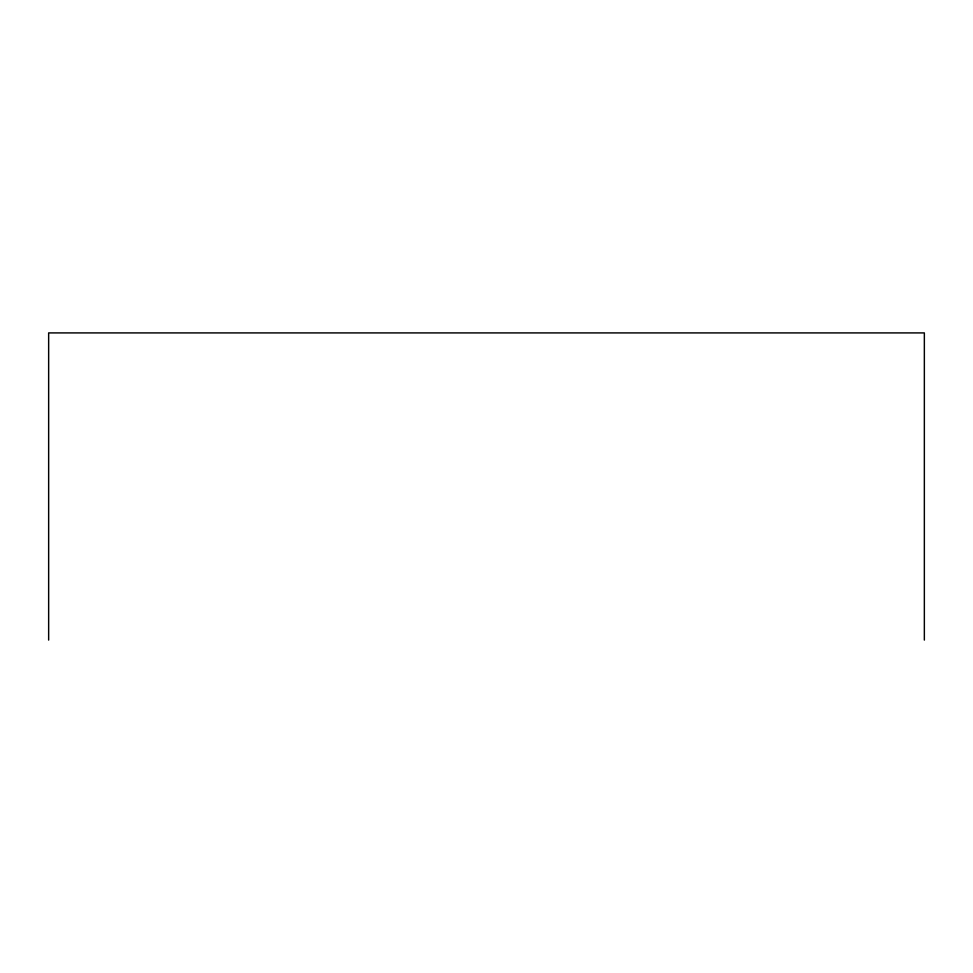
<?xml version="1.0" encoding="UTF-8"?>
<svg xmlns="http://www.w3.org/2000/svg" width="973" height="973" viewBox="0 0 973 973"><rect width="100%" height="100%" fill="white"/><g stroke="black" fill="none" stroke-linecap="round" stroke-linejoin="round"><path stroke-width="1.46" d="M924.35 640.088L924.35 332.912L48.65 332.912L48.65 640.088"/></g></svg>
